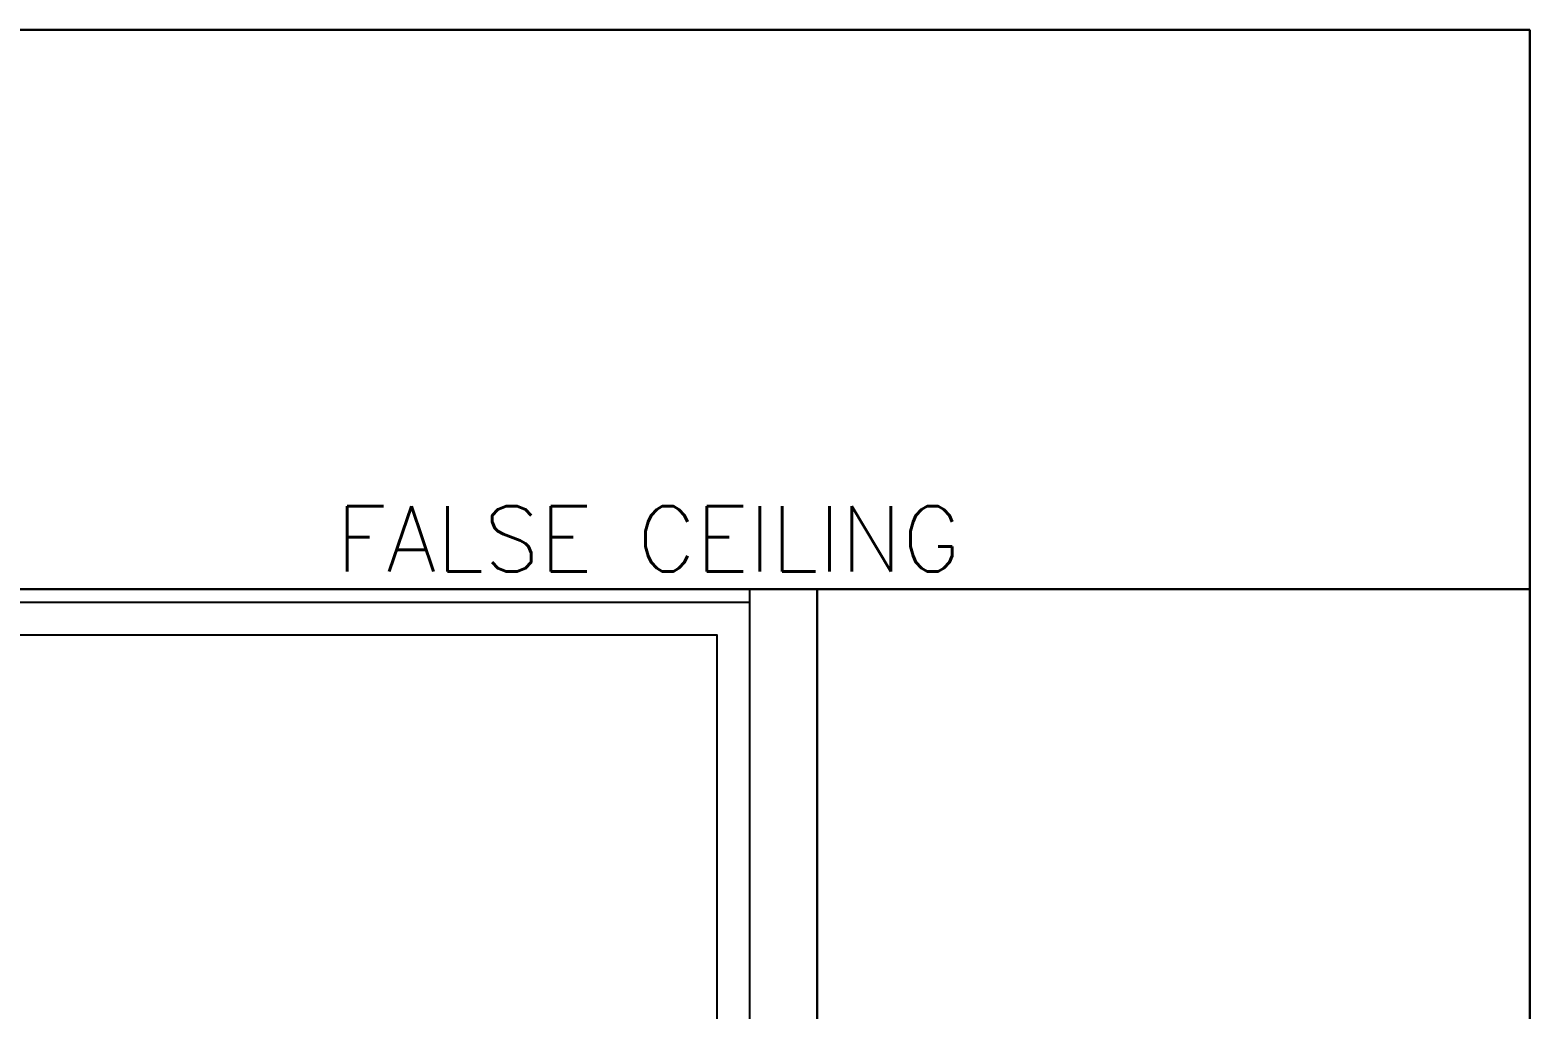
# Model space of a CAD drawing. Header units: millimetres. Extents: x 3552052 to 4144896, y -707811 to -630695.
# Drawn here: x 3655476 to 3657782, y -698191 to -696686 of the extents above; entities that cross this region are included whole.
import ezdxf

# ---------------------------------------------------------------- set-up
doc = ezdxf.new("R2010")
doc.units = ezdxf.units.MM
doc.header["$LTSCALE"] = 6
doc.header["$MEASUREMENT"] = 0
for name, color, linetype, lineweight in [('ELE-SOCKET NMBERING', 7, 'CONTINUOUS', 9), ('EQP', 6, 'CONTINUOUS', 0), ('MEP_HVAC_RA_DUCT', 1, 'CONTINUOUS', 0), ('SECTION', 251, 'CONTINUOUS', 0)]:
    doc.layers.add(name, color=color, linetype=linetype, lineweight=lineweight)
doc.styles.add('Annotation', font='tahoma.ttf')

msp = doc.modelspace()

# ---------------------------------------------------------------- linework, layer by layer
at = {"layer": 'EQP', "lineweight": -3}
for p, q in [((3657782.2, -697545.7), (3656582.2, -697545.7)), ((3656582.2, -697545.7), (3656582.2, -697565.7))]:
    msp.add_line(p, q, dxfattribs=at)
at = {"layer": 'MEP_HVAC_RA_DUCT', "color": 7, "lineweight": 30}
for p, q in [((3657782.2, -696685.7), (3657782.2, -700185.7)), ((3656686.2, -697545.7), (3656686.2, -700185.7))]:
    msp.add_line(p, q, dxfattribs=at)
for points in [[(3657782.2, -696685.7), (3651602.2, -696685.7)], [(3657782.2, -697545.7), (3651602.2, -697545.7)]]:
    msp.add_lwpolyline(points, dxfattribs=at)
at = {"layer": 'SECTION', "color": 5, "lineweight": -3, "ltscale": 500}
for points in [[(3655022.2, -697565.7), (3656582.2, -697565.7), (3656582.2, -699365.7), (3655022.2, -699365.7)], [(3655072.2, -697615.7), (3656532.2, -697615.7), (3656532.2, -699315.7), (3655072.2, -699315.7)]]:
    msp.add_lwpolyline(points, close=True, dxfattribs=at)

# ---------------------------------------------------------------- texts
at = {"layer": 'ELE-SOCKET NMBERING', "color": 0, "lineweight": -3, "insert": (3655946.7, -697418.3), "char_height": 100.004, "width": 2358.602, "attachment_point": 1, "style": 'Annotation'}
msp.add_mtext('{\\Fromans|c0;FALSE CEILING }', dxfattribs=at)

doc.saveas('drawing.dxf')
